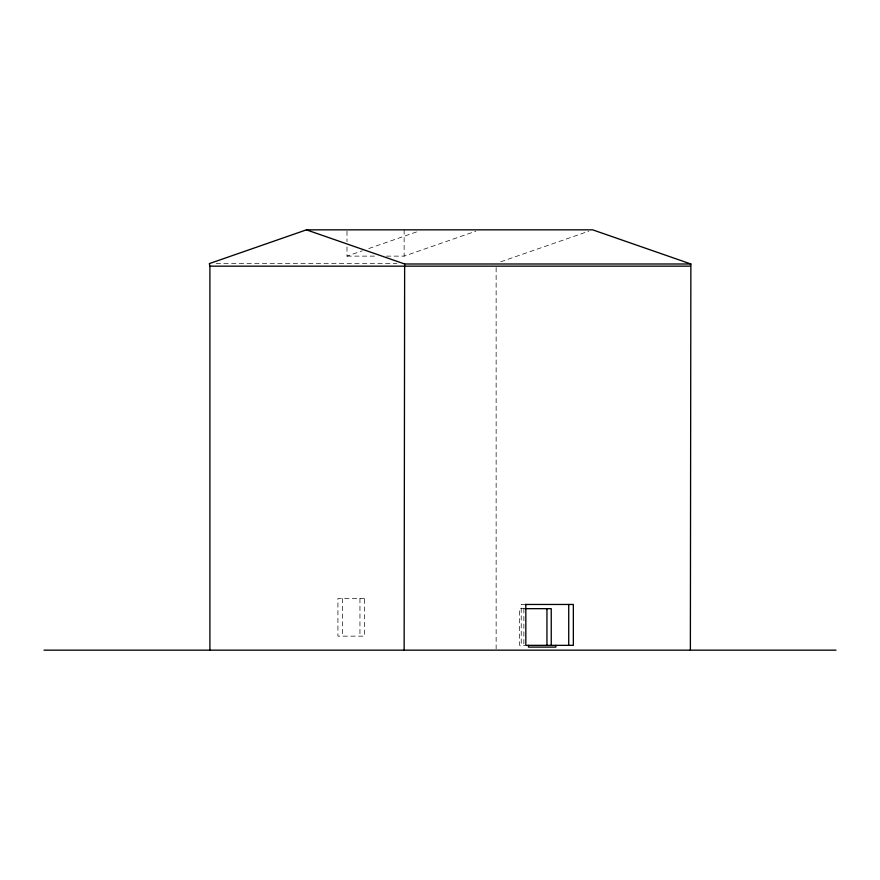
<?xml version="1.0" encoding="UTF-8"?>
<svg xmlns="http://www.w3.org/2000/svg" width="880" height="880" viewBox="0 0 880 880"><rect width="100%" height="100%" fill="white"/><g stroke="black" fill="none" stroke-linecap="round" stroke-linejoin="round"><path stroke-width="0.66" stroke-dasharray="4.4 3.3" d="M346.995 246.928L346.995 256.124L362.362 250.778M368.764 248.545L418.726 231.187M386.452 256.124L404.14 256.124L475.871 231.187M500.731 261.811L588.786 231.198M346.995 256.124L375.573 256.124M216.161 263.615L396.946 263.615M525.294 604.461L521.224 604.461L521.224 645.348M525.052 608.663L519.574 608.663L519.574 645.348L525.052 645.348M523.864 608.663L523.864 645.348M496.133 267.531L496.133 648.78M404.14 229.845L404.14 256.124M359.953 598.51L359.953 636.141M346.995 231.165L346.995 241.67M342.375 598.51L342.375 636.141M364.408 598.51L337.92 598.51L337.92 636.141L364.408 636.141L364.408 598.51"/><path stroke-width="1.32" d="M690.371 650.155L690.866 263.989L404.646 263.989L404.14 650.155M690.866 263.989L592.669 229.845L306.438 229.845L209.319 263.615L209.902 266.156L209.902 650.155M209.902 266.156L690.371 266.156M525.294 604.461L573.342 604.461L573.342 645.348L525.833 645.348L525.833 604.461M525.228 608.663L551.243 608.663L551.243 645.348M44 650.155L836 650.155M306.438 229.845L404.646 263.989M568.722 604.461L568.722 645.348M555.863 645.348L555.863 647.097L528.473 647.097L528.473 645.348M546.953 608.663L546.953 645.348"/></g></svg>
